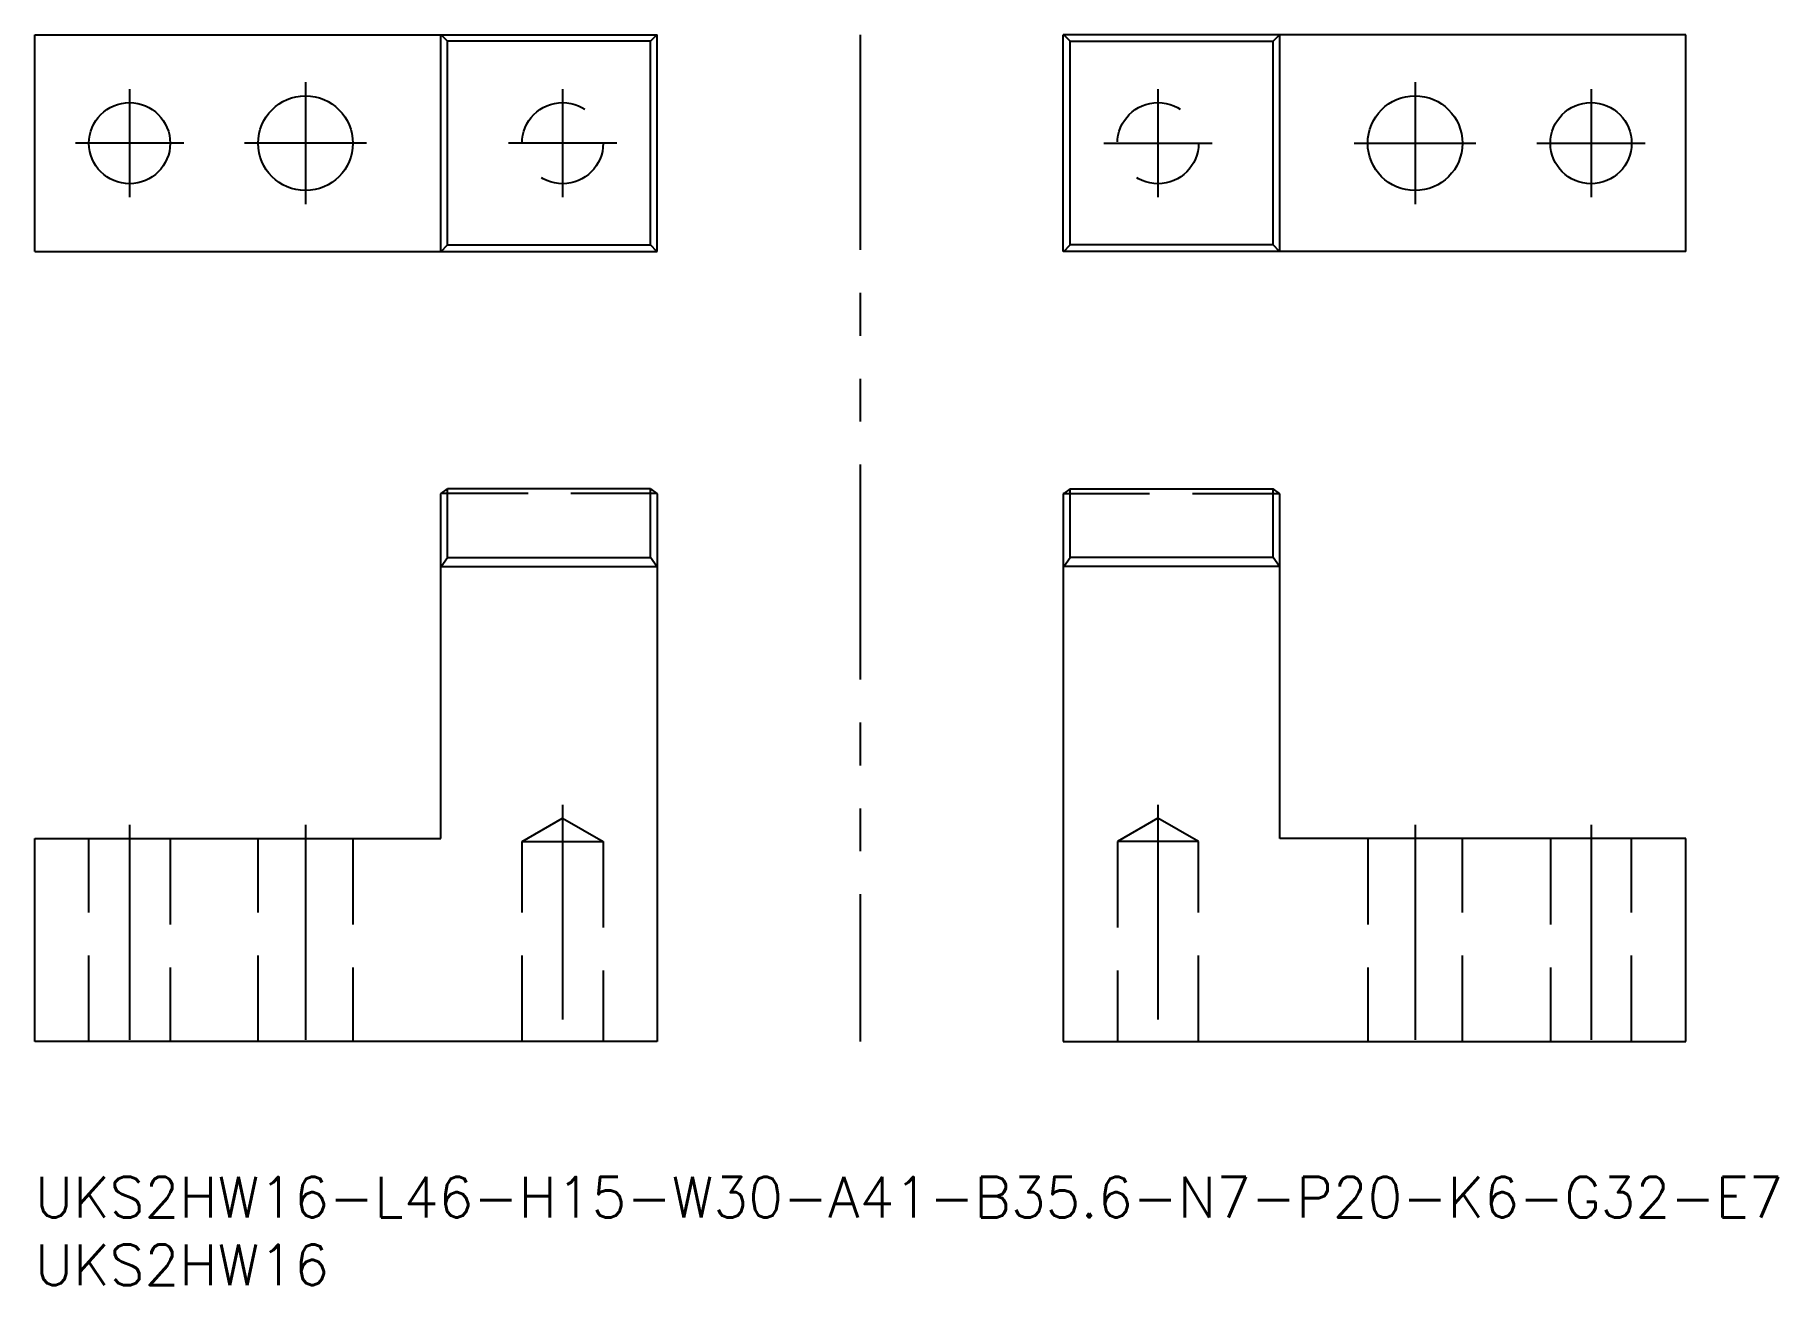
# Model space of a CAD drawing. Extents: x 0 to 129, y -8 to 84.
import ezdxf

# ---------------------------------------------------------------- set-up
doc = ezdxf.new("R2010")
doc.units = 0
doc.header["$LTSCALE"] = 0.5
for name, pattern in [('CENTER', [50.8, 31.75, -6.35, 6.35, -6.35]), ('DASHED', [19.05, 12.7, -6.35]), ('PHANTOM', [63.5, 31.75, -6.35, 6.35, -6.35, 6.35, -6.35])]:
    doc.linetypes.add(name, pattern=pattern)
for name, color, linetype in [('MSM_CENTER', 1, 'CENTER'), ('MSM_CONTINUOUS', 7, 'CONTINUOUS'), ('MSM_DASHED', 4, 'DASHED'), ('MSM_IMAGINARY', 6, 'PHANTOM'), ('MSM_PART_NUMBER', 7, 'CONTINUOUS')]:
    doc.layers.add(name, color=color, linetype=linetype)
doc.styles.get("Standard").update_dxf_attribs({"font": 'txt.shx', "height": 1, "bigfont": 'bigfont.shx'})

# ---------------------------------------------------------------- blocks, each defined once
blk = doc.blocks.new('*U41')
at = {"layer": 'MSM_PART_NUMBER'}
blk.add_text('UKS2HW16-L46-H15-W30-A41-B35.6-N7-P20-K6-G32-E7', height=3, dxfattribs=at).set_placement((0, -3))
blk = doc.blocks.new('*U42')
at = {"layer": 'MSM_PART_NUMBER'}
blk.add_text('UKS2HW16', height=3, dxfattribs=at).set_placement((0, -8))
blk = doc.blocks.new('A$C23243')
at = {"layer": 'MSM_IMAGINARY'}
blk.add_line((-15, 74.38), (-15, 0), dxfattribs=at)

msp = doc.modelspace()

# ---------------------------------------------------------------- linework, layer by layer
at = {"layer": 'MSM_CENTER'}
for p, q in [((7, 80.38), (7, 72.38)), ((20, 80.88), (20, 71.88)), ((39, 80.38), (39, 72.38)), ((83, 80.38), (83, 72.38)), ((102, 80.88), (102, 71.88)), ((115, 80.38), (115, 72.38)), ((11, 76.38), (3, 76.38)), ((24.5, 76.38), (15.5, 76.38)), ((43, 76.38), (35, 76.38)), ((79, 76.38), (87, 76.38)), ((97.5, 76.38), (106.5, 76.38)), ((111, 76.38), (119, 76.38)), ((39, 27.5), (39, 9)), ((83, 27.5), (83, 9)), ((7, 26), (7, 9)), ((20, 26), (20, 9)), ((102, 26), (102, 9)), ((115, 26), (115, 9))]:
    msp.add_line(p, q, dxfattribs=at)
at = {"layer": 'MSM_CONTINUOUS'}
for p, q in [((0, 84.38), (46, 84.38)), ((0, 68.38), (0, 84.38)), ((30, 68.38), (30, 84.38)), ((30.03, 84.38), (30.5, 83.91)), ((30.5, 68.86), (30.5, 83.91)), ((45.5, 83.91), (30.5, 83.91)), ((45.5, 83.91), (45.97, 84.38)), ((45.5, 68.86), (45.5, 83.91)), ((46, 68.38), (46, 84.38)), ((122, 84.38), (76, 84.38)), ((76, 68.38), (76, 84.38)), ((76.5, 83.91), (76.03, 84.38)), ((76.5, 68.86), (76.5, 83.91)), ((76.5, 83.91), (91.5, 83.91)), ((91.97, 84.38), (91.5, 83.91)), ((91.5, 68.86), (91.5, 83.91)), ((92, 68.38), (92, 84.38)), ((122, 68.38), (122, 84.38)), ((0, 68.38), (46, 68.38)), ((30.03, 68.38), (30.5, 68.86)), ((30.5, 68.86), (45.5, 68.86)), ((45.97, 68.38), (45.5, 68.86)), ((122, 68.38), (76, 68.38)), ((76.03, 68.38), (76.5, 68.86)), ((91.5, 68.86), (76.5, 68.86)), ((91.97, 68.38), (91.5, 68.86)), ((30, 50.47), (30.03, 50.5)), ((30, 25), (30, 50.47)), ((30.03, 50.5), (30.5, 50.84)), ((45.5, 50.84), (30.5, 50.84)), ((30.5, 45.76), (30.5, 50.84)), ((45.5, 45.76), (45.5, 50.84)), ((45.5, 50.84), (45.97, 50.5)), ((45.97, 50.5), (46, 50.47)), ((46, 50.47), (46, 10)), ((76.03, 50.5), (76, 50.47)), ((76, 50.47), (76, 10)), ((76.5, 50.84), (76.03, 50.5)), ((76.5, 50.84), (91.5, 50.84)), ((76.5, 45.76), (76.5, 50.84)), ((91.97, 50.5), (91.5, 50.84)), ((91.5, 45.76), (91.5, 50.84)), ((92, 50.47), (91.97, 50.5)), ((92, 25), (92, 50.47)), ((30, 45.07), (30.03, 45.1)), ((30.03, 45.1), (30.5, 45.76)), ((30.03, 45.1), (45.97, 45.1)), ((30.5, 45.76), (45.5, 45.76)), ((45.97, 45.1), (45.5, 45.76)), ((45.97, 45.1), (46, 45.07)), ((76.03, 45.1), (76, 45.07)), ((76.03, 45.1), (76.5, 45.76)), ((91.97, 45.1), (76.03, 45.1)), ((91.5, 45.76), (76.5, 45.76)), ((91.97, 45.1), (91.5, 45.76)), ((92, 45.07), (91.97, 45.1)), ((0, 25), (30, 25)), ((0, 10), (0, 25)), ((122, 25), (92, 25)), ((122, 10), (122, 25)), ((46, 10), (0, 10)), ((76, 10), (122, 10))]:
    msp.add_line(p, q, dxfattribs=at)
for centre, radius in [((20, 76.38), 3.5), ((102, 76.38), 3.5), ((7, 76.38), 3), ((115, 76.38), 3)]:
    msp.add_circle(centre, radius, dxfattribs=at)
at = {"layer": 'MSM_DASHED'}
for p, q in [((45.97, 50.5), (30.03, 50.5)), ((76.03, 50.5), (91.97, 50.5)), ((36, 24.77), (39, 26.5)), ((39, 26.5), (42, 24.77)), ((83, 26.5), (80, 24.77)), ((86, 24.77), (83, 26.5)), ((4, 10), (4, 25)), ((10, 25), (10, 10)), ((16.5, 10), (16.5, 25)), ((23.5, 25), (23.5, 10)), ((36, 24.77), (42, 24.77)), ((36, 10), (36, 24.77)), ((42, 24.77), (42, 10)), ((86, 24.77), (80, 24.77)), ((80, 24.77), (80, 10)), ((86, 10), (86, 24.77)), ((98.5, 25), (98.5, 10)), ((105.5, 10), (105.5, 25)), ((112, 25), (112, 10)), ((118, 10), (118, 25))]:
    msp.add_line(p, q, dxfattribs=at)
for centre in [(39, 76.38), (83, 76.38)]:
    msp.add_circle(centre, 3, dxfattribs=at)

# ---------------------------------------------------------------- block references
at = {"layer": 'MSM_CONTINUOUS'}
for name, p in [('A$C23243', (76, 10)), ('*U41', (0, 0)), ('*U42', (0, 0))]:
    msp.add_blockref(name, p, dxfattribs=at)

doc.saveas('drawing.dxf')
